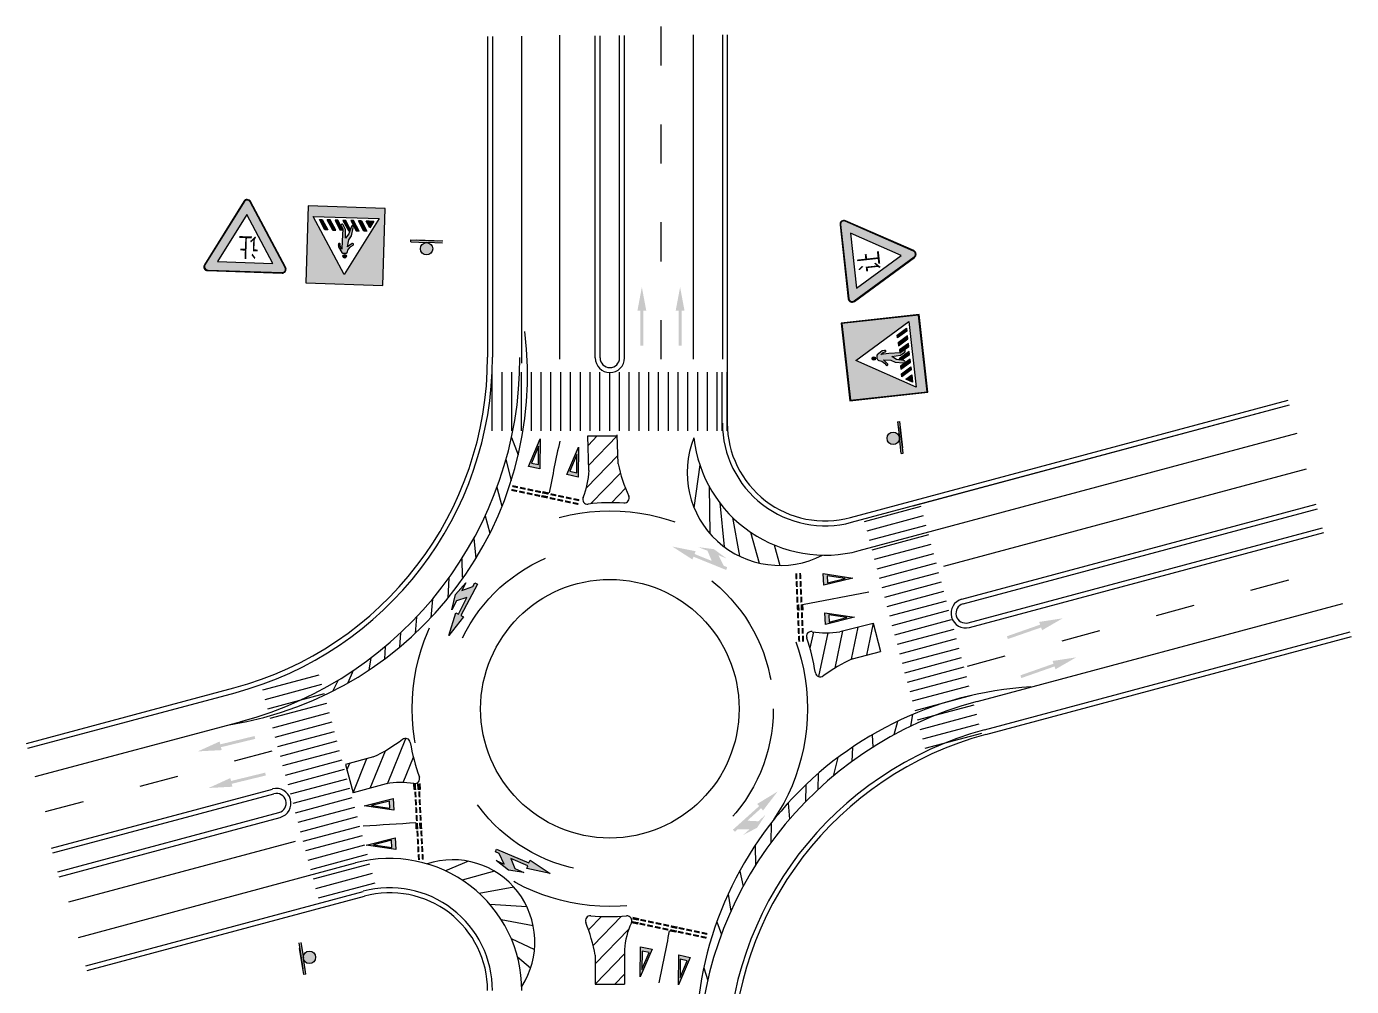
# Model space of a CAD drawing. Header units: millimetres. Extents: x 1182829 to 1183704, y -71582 to -71209.
# Drawn here: x 1183339.6 to 1183475.1, y -71473 to -71374.9 of the extents above; entities that cross this region are included whole.
import ezdxf

# ---------------------------------------------------------------- set-up
doc = ezdxf.new("R2010")
doc.units = ezdxf.units.MM
doc.linetypes.add('ACAD_ISO03W100', pattern=[30, 12, -18])
doc.layers.get('0').update_dxf_attribs({"lineweight": 9})
doc.styles.get("Standard").update_dxf_attribs({"font": ''})
doc.styles.get('Standard').set_extended_font_data('SimSun')

# ---------------------------------------------------------------- blocks, each defined once
blk = doc.blocks.new('bb')
at = {"color": 0}
for points in [[(1200, 0), (600, -3000), (0, 0)], [(600, -2235), (967, -400), (233, -400)]]:
    blk.add_lwpolyline(points, close=True, dxfattribs=at)

msp = doc.modelspace()

# ---------------------------------------------------------------- hatches: boundary and pattern name
h = msp.add_hatch(color=1)
h.paths.add_polyline_path([(1183366.03, -71399.54), (1183362.44, -71392.82, 0.57735), (1183361.85, -71392.81), (1183357.83, -71399.27, 0.57735), (1183358.11, -71399.79), (1183365.72, -71400.04, 0.57735)])
h.paths.add_polyline_path([(1183364.78, -71399.11), (1183359.11, -71398.92), (1183362.11, -71394.1)], flags=16)
for color, points in [(5, [(1183372.07, -71400.25), (1183372.07, -71401.24), (1183376.01, -71401.37), (1183376.27, -71393.49), (1183368.39, -71393.23), (1183368.13, -71401.11), (1183372.07, -71401.24), (1183372.07, -71400.25), (1183368.89, -71394.3), (1183375.64, -71394.52)]), (256, [(1183370.1, -71395.68), (1183370.4, -71395.69), (1183369.83, -71394.64), (1183369.54, -71394.63)]), (256, [(1183370.9, -71395.71), (1183371.2, -71395.72), (1183370.63, -71394.66), (1183370.33, -71394.65)]), (256, [(1183371.62, -71395.68), (1183371.92, -71395.69), (1183371.43, -71394.69), (1183371.13, -71394.68)]), (256, [(1183371.82, -71397.64), (1183371.65, -71397.36), (1183371.64, -71397.12, 1.007517), (1183371.48, -71397.19), (1183371.48, -71397.19, 0.049952), (1183371.49, -71397.21), (1183371.49, -71397.43), (1183371.81, -71398.01, 0.199557), (1183372.28, -71398.05, 0.232001), (1183372.41, -71397.9, -0.218192), (1183372.76, -71397.39), (1183372.98, -71397.23, 1.105249), (1183372.87, -71397.08), (1183372.41, -71397.42), (1183372.54, -71396.69), (1183372.82, -71396.3), (1183373, -71395.46, 1.275422), (1183372.78, -71395.39, -0.000001), (1183372.78, -71395.39, 0.005636), (1183372.78, -71395.39, 0.016848), (1183372.78, -71395.4), (1183372.55, -71396.1), (1183372.19, -71396.54), (1183372.2, -71395.65), (1183371.96, -71395.18, 0.354065), (1183371.82, -71395.1, 0.52192), (1183371.75, -71395.24), (1183371.94, -71395.62), (1183371.85, -71396.81)]), (256, [(1183372.53, -71395.82), (1183372.66, -71395.53), (1183372.23, -71394.72), (1183371.93, -71394.71)]), (256, [(1183373.29, -71395.79), (1183373.59, -71395.8), (1183373.03, -71394.74), (1183372.73, -71394.73)]), (256, [(1183374.09, -71395.82), (1183374.39, -71395.83), (1183373.83, -71394.77), (1183373.53, -71394.76)]), (256, [(1183374.68, -71395.46), (1183375.09, -71394.81), (1183374.33, -71394.79)]), (256, [(1183372.3, -71398.39, 1), (1183371.94, -71398.38, 1)]), (0, [(1183402.65, -71403.93), (1183402.95, -71403.93), (1183402.5, -71401.53), (1183402.05, -71403.93), (1183402.35, -71403.93), (1183402.35, -71407.53), (1183402.65, -71407.53)]), (0, [(1183406.56, -71403.93), (1183406.86, -71403.93), (1183406.41, -71401.53), (1183405.96, -71403.93), (1183406.26, -71403.93), (1183406.26, -71407.53), (1183406.56, -71407.53)]), (5, [(1183424.37, -71409.04), (1183423.39, -71409.17), (1183423.83, -71413.09), (1183431.66, -71412.22), (1183430.79, -71404.39), (1183422.96, -71405.26), (1183423.39, -71409.17), (1183424.37, -71409.04), (1183429.8, -71405.04), (1183430.55, -71411.74)]), (256, [(1183428.6, -71406.43), (1183428.64, -71406.73), (1183429.6, -71406.02), (1183429.57, -71405.72)]), (256, [(1183428.69, -71407.22), (1183428.73, -71407.52), (1183429.69, -71406.81), (1183429.66, -71406.51)]), (256, [(1183426.92, -71408.41), (1183427.17, -71408.2), (1183427.41, -71408.16, 1.007517), (1183427.31, -71408.01), (1183427.31, -71408.01, 0.049952), (1183427.3, -71408.02), (1183427.08, -71408.05), (1183426.55, -71408.45, 0.199557), (1183426.58, -71408.92, 0.232001), (1183426.74, -71409.04, -0.218192), (1183427.3, -71409.3), (1183427.49, -71409.5, 1.105249), (1183427.62, -71409.37), (1183427.22, -71408.96), (1183427.96, -71408.99), (1183428.39, -71409.21), (1183429.24, -71409.27, 1.275422), (1183429.28, -71409.04, -0.000001), (1183429.28, -71409.04, 0.005636), (1183429.28, -71409.04, 0.016848), (1183429.27, -71409.04), (1183428.55, -71408.92), (1183428.06, -71408.62), (1183428.94, -71408.5), (1183429.37, -71408.19, 0.354065), (1183429.43, -71408.05, 0.52192), (1183429.28, -71407.99), (1183428.93, -71408.24), (1183427.74, -71408.32)]), (256, [(1183428.82, -71408.86), (1183429.13, -71408.94), (1183429.87, -71408.4), (1183429.83, -71408.1)]), (256, [(1183428.83, -71407.93), (1183428.86, -71408.23), (1183429.78, -71407.6), (1183429.75, -71407.31)]), (256, [(1183426.24, -71409, 1), (1183426.2, -71408.64, 1)]), (256, [(1183428.96, -71409.6), (1183428.99, -71409.9), (1183429.96, -71409.19), (1183429.92, -71408.89)]), (256, [(1183429.05, -71410.4), (1183429.08, -71410.7), (1183430.04, -71409.99), (1183430.01, -71409.69)]), (256, [(1183429.49, -71410.93), (1183430.18, -71411.24), (1183430.1, -71410.48)]), (0, [(1183389.14, -71422.35), (1183389.73, -71422.47), (1183389.77, -71422.28), (1183389.18, -71422.15)]), (0, [(1183389.23, -71421.96), (1183389.81, -71422.08), (1183389.85, -71421.88), (1183389.27, -71421.76)]), (0, [(1183389.93, -71422.51), (1183390.51, -71422.64), (1183390.55, -71422.44), (1183389.97, -71422.32)]), (0, [(1183390.01, -71422.12), (1183390.6, -71422.25), (1183390.64, -71422.05), (1183390.05, -71421.93)]), (0, [(1183390.71, -71422.68), (1183391.3, -71422.8), (1183391.34, -71422.61), (1183390.75, -71422.48)]), (0, [(1183390.79, -71422.29), (1183391.38, -71422.41), (1183391.42, -71422.22), (1183390.83, -71422.09)]), (0, [(1183391.49, -71422.84), (1183392.08, -71422.97), (1183392.12, -71422.77), (1183391.53, -71422.65)]), (0, [(1183391.57, -71422.45), (1183392.16, -71422.58), (1183392.2, -71422.38), (1183391.62, -71422.26)]), (0, [(1183392.27, -71423.01), (1183392.86, -71423.13), (1183392.9, -71422.94), (1183392.31, -71422.81)]), (0, [(1183392.36, -71422.62), (1183392.94, -71422.74), (1183392.98, -71422.55), (1183392.4, -71422.42)]), (0, [(1183393.06, -71423.18), (1183393.64, -71423.3), (1183393.69, -71423.11), (1183393.1, -71422.98)]), (0, [(1183393.14, -71422.79), (1183393.73, -71422.91), (1183393.77, -71422.71), (1183393.18, -71422.59)]), (0, [(1183393.92, -71422.95), (1183394.51, -71423.08), (1183394.55, -71422.88), (1183393.96, -71422.76)]), (0, [(1183394.71, -71423.12), (1183395.29, -71423.24), (1183395.33, -71423.05), (1183394.75, -71422.92)]), (0, [(1183395.49, -71423.28), (1183396.08, -71423.41), (1183396.12, -71423.21), (1183395.53, -71423.09)]), (0, [(1183393.84, -71423.34), (1183394.43, -71423.47), (1183394.47, -71423.27), (1183393.88, -71423.15)]), (0, [(1183394.62, -71423.51), (1183395.21, -71423.63), (1183395.25, -71423.44), (1183394.66, -71423.31)]), (0, [(1183395.41, -71423.67), (1183395.99, -71423.8), (1183396.03, -71423.6), (1183395.45, -71423.48)]), (0, [(1183409.87, -71428.31), (1183408.28, -71428.1), (1183409.21, -71428.47), (1183409.65, -71429.51), (1183407.89, -71428.8), (1183408, -71428.52), (1183405.61, -71428.04), (1183407.67, -71429.36), (1183407.78, -71429.08), (1183411.12, -71430.43), (1183411.23, -71430.15), (1183410.86, -71430), (1183410.32, -71428.92), (1183411.16, -71429.26)]), (0, [(1183418.19, -71430.78), (1183418.21, -71431.38), (1183418.41, -71431.37), (1183418.39, -71430.77)]), (0, [(1183418.58, -71430.76), (1183418.61, -71431.36), (1183418.81, -71431.35), (1183418.78, -71430.75)]), (0, [(1183383.44, -71432.93), (1183383.08, -71434.49), (1183383.54, -71433.6), (1183384.62, -71433.26), (1183383.74, -71434.94), (1183383.47, -71434.81), (1183382.76, -71437.14), (1183384.27, -71435.22), (1183384, -71435.08), (1183385.68, -71431.9), (1183385.41, -71431.76), (1183385.22, -71432.11), (1183384.1, -71432.54), (1183384.52, -71431.74)]), (0, [(1183418.22, -71431.58), (1183418.25, -71432.17), (1183418.45, -71432.17), (1183418.42, -71431.57)]), (0, [(1183418.25, -71432.37), (1183418.28, -71432.97), (1183418.48, -71432.97), (1183418.45, -71432.37)]), (0, [(1183418.62, -71431.56), (1183418.65, -71432.16), (1183418.84, -71432.15), (1183418.82, -71431.55)]), (0, [(1183418.65, -71432.36), (1183418.68, -71432.96), (1183418.88, -71432.95), (1183418.85, -71432.35)]), (0, [(1183418.29, -71433.17), (1183418.31, -71433.77), (1183418.51, -71433.76), (1183418.49, -71433.17)]), (0, [(1183418.69, -71433.16), (1183418.71, -71433.76), (1183418.91, -71433.75), (1183418.89, -71433.15)]), (0, [(1183418.32, -71433.97), (1183418.35, -71434.57), (1183418.55, -71434.56), (1183418.52, -71433.96)]), (0, [(1183418.36, -71434.77), (1183418.38, -71435.37), (1183418.58, -71435.36), (1183418.56, -71434.76)]), (0, [(1183418.72, -71433.96), (1183418.75, -71434.56), (1183418.95, -71434.55), (1183418.92, -71433.95)]), (0, [(1183418.76, -71434.76), (1183418.78, -71435.36), (1183418.98, -71435.35), (1183418.96, -71434.75)]), (0, [(1183418.39, -71435.57), (1183418.42, -71436.17), (1183418.62, -71436.16), (1183418.59, -71435.56)]), (0, [(1183418.43, -71436.37), (1183418.45, -71436.97), (1183418.65, -71436.96), (1183418.63, -71436.36)]), (0, [(1183418.79, -71435.56), (1183418.82, -71436.16), (1183419.02, -71436.15), (1183418.99, -71435.55)]), (0, [(1183418.83, -71436.35), (1183418.85, -71436.95), (1183419.05, -71436.95), (1183419.03, -71436.35)]), (0, [(1183443.32, -71436.31), (1183443.42, -71436.59), (1183445.53, -71435.37), (1183443.12, -71435.74), (1183443.22, -71436.02), (1183439.82, -71437.21), (1183439.92, -71437.49)]), (0, [(1183418.46, -71437.17), (1183418.49, -71437.77), (1183418.69, -71437.76), (1183418.66, -71437.16)]), (0, [(1183418.86, -71437.15), (1183418.89, -71437.75), (1183419.09, -71437.74), (1183419.06, -71437.15)]), (0, [(1183444.69, -71440.29), (1183444.79, -71440.58), (1183446.91, -71439.36), (1183444.5, -71439.73), (1183444.59, -71440.01), (1183441.2, -71441.2), (1183441.29, -71441.48)]), (0, [(1183359.4, -71448.25), (1183359.33, -71447.96), (1183357.1, -71448.97), (1183359.54, -71448.84), (1183359.47, -71448.54), (1183362.97, -71447.69), (1183362.9, -71447.4)]), (0, [(1183360.5, -71451.99), (1183360.42, -71451.7), (1183358.2, -71452.71), (1183360.64, -71452.58), (1183360.57, -71452.28), (1183364.06, -71451.43), (1183363.99, -71451.14)]), (0, [(1183379.43, -71452.87), (1183379.39, -71452.27), (1183379.19, -71452.28), (1183379.23, -71452.88)]), (0, [(1183379.83, -71452.85), (1183379.79, -71452.25), (1183379.59, -71452.26), (1183379.63, -71452.86)]), (0, [(1183379.47, -71453.67), (1183379.44, -71453.07), (1183379.24, -71453.08), (1183379.27, -71453.68)]), (0, [(1183379.51, -71454.47), (1183379.48, -71453.87), (1183379.28, -71453.88), (1183379.31, -71454.48)]), (0, [(1183379.87, -71453.65), (1183379.84, -71453.05), (1183379.64, -71453.06), (1183379.67, -71453.66)]), (0, [(1183379.91, -71454.45), (1183379.88, -71453.85), (1183379.68, -71453.86), (1183379.71, -71454.46)]), (0, [(1183414.27, -71456.78), (1183415.15, -71455.45), (1183414.41, -71456.11), (1183413.28, -71456.05), (1183414.69, -71454.78), (1183414.89, -71455.01), (1183416.38, -71453.07), (1183414.29, -71454.34), (1183414.49, -71454.56), (1183411.81, -71456.97), (1183412.01, -71457.19), (1183412.31, -71456.92), (1183413.52, -71456.92), (1183412.85, -71457.52)]), (0, [(1183379.55, -71455.27), (1183379.52, -71454.67), (1183379.32, -71454.68), (1183379.35, -71455.28)]), (0, [(1183379.6, -71456.07), (1183379.56, -71455.47), (1183379.36, -71455.48), (1183379.4, -71456.08)]), (0, [(1183379.95, -71455.25), (1183379.92, -71454.65), (1183379.72, -71454.66), (1183379.75, -71455.26)]), (0, [(1183379.99, -71456.05), (1183379.96, -71455.45), (1183379.76, -71455.46), (1183379.8, -71456.06)]), (0, [(1183379.64, -71456.87), (1183379.61, -71456.27), (1183379.41, -71456.28), (1183379.44, -71456.88)]), (0, [(1183380.04, -71456.85), (1183380.01, -71456.25), (1183379.81, -71456.26), (1183379.84, -71456.86)]), (0, [(1183379.68, -71457.67), (1183379.65, -71457.07), (1183379.45, -71457.08), (1183379.48, -71457.68)]), (0, [(1183379.72, -71458.47), (1183379.69, -71457.87), (1183379.49, -71457.88), (1183379.52, -71458.48)]), (0, [(1183380.08, -71457.65), (1183380.05, -71457.05), (1183379.85, -71457.06), (1183379.88, -71457.66)]), (0, [(1183380.12, -71458.44), (1183380.09, -71457.85), (1183379.89, -71457.86), (1183379.92, -71458.46)]), (0, [(1183379.76, -71459.26), (1183379.73, -71458.67), (1183379.53, -71458.68), (1183379.56, -71459.28)]), (0, [(1183379.81, -71460.06), (1183379.78, -71459.46), (1183379.58, -71459.48), (1183379.61, -71460.07)]), (0, [(1183380.16, -71459.24), (1183380.13, -71458.64), (1183379.93, -71458.66), (1183379.96, -71459.25)]), (0, [(1183380.21, -71460.04), (1183380.17, -71459.44), (1183379.97, -71459.45), (1183380.01, -71460.05)]), (0, [(1183388.86, -71461.1), (1183390.44, -71461.34), (1183389.52, -71460.95), (1183389.1, -71459.9), (1183390.84, -71460.65), (1183390.73, -71460.92), (1183393.11, -71461.45), (1183391.08, -71460.1), (1183390.96, -71460.37), (1183387.65, -71458.96), (1183387.53, -71459.23), (1183387.9, -71459.39), (1183388.42, -71460.48), (1183387.59, -71460.13)]), (0, [(1183402.09, -71466.43), (1183401.5, -71466.3), (1183401.46, -71466.5), (1183402.05, -71466.62)]), (0, [(1183402.17, -71466.03), (1183401.58, -71465.91), (1183401.54, -71466.11), (1183402.13, -71466.23)]), (0, [(1183402.95, -71466.2), (1183402.37, -71466.08), (1183402.32, -71466.27), (1183402.91, -71466.4)]), (0, [(1183403.74, -71466.37), (1183403.15, -71466.24), (1183403.11, -71466.44), (1183403.69, -71466.56)]), (0, [(1183404.52, -71466.53), (1183403.93, -71466.41), (1183403.89, -71466.6), (1183404.48, -71466.73)]), (0, [(1183402.87, -71466.59), (1183402.28, -71466.47), (1183402.24, -71466.66), (1183402.83, -71466.79)]), (0, [(1183403.65, -71466.76), (1183403.07, -71466.63), (1183403.02, -71466.83), (1183403.61, -71466.95)]), (0, [(1183404.43, -71466.92), (1183403.85, -71466.8), (1183403.81, -71467), (1183404.39, -71467.12)]), (0, [(1183405.22, -71467.09), (1183404.63, -71466.97), (1183404.59, -71467.16), (1183405.18, -71467.29)]), (0, [(1183405.3, -71466.7), (1183404.71, -71466.57), (1183404.67, -71466.77), (1183405.26, -71466.89)]), (0, [(1183406, -71467.26), (1183405.41, -71467.13), (1183405.37, -71467.33), (1183405.96, -71467.45)]), (0, [(1183406.08, -71466.86), (1183405.5, -71466.74), (1183405.46, -71466.94), (1183406.04, -71467.06)]), (0, [(1183406.78, -71467.42), (1183406.2, -71467.3), (1183406.16, -71467.49), (1183406.74, -71467.62)]), (0, [(1183406.87, -71467.03), (1183406.28, -71466.91), (1183406.24, -71467.1), (1183406.83, -71467.23)]), (0, [(1183407.57, -71467.59), (1183406.98, -71467.46), (1183406.94, -71467.66), (1183407.53, -71467.78)]), (0, [(1183407.65, -71467.2), (1183407.06, -71467.07), (1183407.02, -71467.27), (1183407.61, -71467.39)]), (0, [(1183408.35, -71467.75), (1183407.76, -71467.63), (1183407.72, -71467.82), (1183408.31, -71467.95)]), (0, [(1183408.43, -71467.36), (1183407.85, -71467.24), (1183407.8, -71467.43), (1183408.39, -71467.56)]), (0, [(1183409.13, -71467.92), (1183408.54, -71467.8), (1183408.5, -71467.99), (1183409.09, -71468.12)]), (0, [(1183409.21, -71467.53), (1183408.63, -71467.4), (1183408.59, -71467.6), (1183409.17, -71467.72)])]:
    msp.add_hatch(color=color).paths.add_polyline_path(points)
h = msp.add_hatch(color=1)
h.paths.add_polyline_path([(1183424.2, -71402.95), (1183430.33, -71398.44, 0.57735), (1183430.27, -71397.85), (1183423.29, -71394.8, 0.57735), (1183422.82, -71395.15), (1183423.66, -71402.72, 0.57735)])
h.paths.add_polyline_path([(1183424.45, -71401.65), (1183423.82, -71396.01), (1183429.02, -71398.29)], flags=16)
h = msp.add_hatch(color=256)
h.paths.add_polyline_path([(1183381.12, -71397.63, 1), (1183379.85, -71397.58, 1)])
h.paths.add_polyline_path([(1183378.88, -71396.92), (1183380.51, -71396.97), (1183382.13, -71397.03), (1183382.14, -71396.82), (1183379.46, -71396.73), (1183378.89, -71396.71)])
h = msp.add_hatch(color=256)
h.paths.add_polyline_path([(1183428.27, -71417.61, 1), (1183428.13, -71416.35, 1)])
h.paths.add_polyline_path([(1183428.65, -71415.3), (1183428.83, -71416.91), (1183429.01, -71418.53), (1183429.21, -71418.51), (1183428.91, -71415.84), (1183428.85, -71415.27)])
h = msp.add_hatch(color=0)
h.paths.add_polyline_path([(1183390.9, -71419.86), (1183392.07, -71420.11), (1183392.11, -71417.05)])
h.paths.add_polyline_path([(1183391.21, -71419.51), (1183391.95, -71417.79), (1183391.93, -71419.67)], flags=16)
h = msp.add_hatch(color=0)
h.paths.add_polyline_path([(1183394.82, -71420.69), (1183395.99, -71420.94), (1183396.02, -71417.88)])
h.paths.add_polyline_path([(1183395.13, -71420.34), (1183395.87, -71418.62), (1183395.84, -71420.5)], flags=16)
h = msp.add_hatch(color=0)
h.paths.add_polyline_path([(1183421.03, -71430.81), (1183421.09, -71432), (1183424.06, -71431.28)])
h.paths.add_polyline_path([(1183421.44, -71431.02), (1183423.29, -71431.31), (1183421.48, -71431.75)], flags=16)
h = msp.add_hatch(color=0)
h.paths.add_polyline_path([(1183421.21, -71434.8), (1183421.26, -71436), (1183424.23, -71435.27)])
h.paths.add_polyline_path([(1183421.62, -71435.02), (1183423.47, -71435.31), (1183421.65, -71435.75)], flags=16)
h = msp.add_hatch(color=0)
h.paths.add_polyline_path([(1183377.14, -71454.99), (1183377.07, -71453.79), (1183374.11, -71454.55)])
h.paths.add_polyline_path([(1183376.72, -71454.78), (1183374.87, -71454.51), (1183376.68, -71454.05)], flags=16)
h = msp.add_hatch(color=0)
h.paths.add_polyline_path([(1183377.35, -71458.99), (1183377.28, -71457.79), (1183374.32, -71458.55)])
h.paths.add_polyline_path([(1183376.93, -71458.78), (1183375.08, -71458.51), (1183376.9, -71458.04)], flags=16)
h = msp.add_hatch(color=256)
h.paths.add_polyline_path([(1183368.41, -71469.39, 1), (1183368.61, -71470.64, 1)])
h.paths.add_polyline_path([(1183368.15, -71471.72), (1183367.89, -71470.11), (1183367.62, -71468.51), (1183367.42, -71468.54), (1183367.85, -71471.19), (1183367.94, -71471.75)])
h = msp.add_hatch(color=0)
h.paths.add_polyline_path([(1183403.54, -71469.19), (1183402.37, -71468.94), (1183402.33, -71472)])
h.paths.add_polyline_path([(1183403.23, -71469.53), (1183402.49, -71471.25), (1183402.51, -71469.38)], flags=16)
h = msp.add_hatch(color=0)
h.paths.add_polyline_path([(1183407.46, -71470.02), (1183406.28, -71469.77), (1183406.25, -71472.83)])
h.paths.add_polyline_path([(1183407.15, -71470.36), (1183406.41, -71472.08), (1183406.43, -71470.21)], flags=16)

# ---------------------------------------------------------------- linework, layer by layer
at = {"color": 0}
for p, q in [((1183404.48, -71378.9), (1183404.48, -71374.9)), ((1183387.23, -71375.92), (1183387.23, -71408.68)), ((1183390.23, -71409.29), (1183390.23, -71375.9)), ((1183394.07, -71375.78), (1183394.07, -71408.9)), ((1183397.73, -71408.76), (1183397.73, -71375.85)), ((1183400.73, -71408.76), (1183400.73, -71375.83)), ((1183407.73, -71375.76), (1183407.73, -71408.9)), ((1183410.73, -71375.76), (1183410.73, -71408.9)), ((1183404.48, -71388.9), (1183404.48, -71384.9)), ((1183404.48, -71398.9), (1183404.48, -71394.9)), ((1183404.48, -71408.9), (1183404.48, -71404.9)), ((1183387.21, -71416.23), (1183387.21, -71410.23)), ((1183388.21, -71416.23), (1183388.21, -71410.23)), ((1183389.21, -71416.23), (1183389.21, -71410.23)), ((1183390.21, -71416.23), (1183390.21, -71410.23)), ((1183391.21, -71416.23), (1183391.21, -71410.23)), ((1183392.21, -71416.23), (1183392.21, -71410.23)), ((1183393.21, -71416.23), (1183393.21, -71410.23)), ((1183394.21, -71416.23), (1183394.21, -71410.23)), ((1183395.21, -71416.23), (1183395.21, -71410.23)), ((1183396.21, -71416.23), (1183396.21, -71410.23)), ((1183397.21, -71416.23), (1183397.21, -71410.23)), ((1183398.21, -71416.23), (1183398.21, -71410.23)), ((1183399.21, -71416.23), (1183399.21, -71410.23)), ((1183400.21, -71416.23), (1183400.21, -71410.23)), ((1183401.21, -71416.23), (1183401.21, -71410.23)), ((1183402.21, -71416.23), (1183402.21, -71410.23)), ((1183403.21, -71416.23), (1183403.21, -71410.23)), ((1183404.21, -71416.23), (1183404.21, -71410.23)), ((1183405.21, -71416.23), (1183405.21, -71410.23)), ((1183406.21, -71416.23), (1183406.21, -71410.23)), ((1183407.21, -71416.23), (1183407.21, -71410.23)), ((1183408.21, -71416.23), (1183408.21, -71410.23)), ((1183409.21, -71416.23), (1183409.21, -71410.23)), ((1183410.21, -71416.23), (1183410.21, -71410.23)), ((1183410.71, -71416.23), (1183410.71, -71410.23)), ((1183411.21, -71416.23), (1183411.21, -71410.23)), ((1183423.95, -71425.56), (1183468.71, -71413.57)), ((1183430.24, -71423.88), (1183468.71, -71413.57)), ((1183389.17, -71416.89), (1183389.85, -71418.68)), ((1183397.09, -71420.26), (1183396.96, -71416.74)), ((1183396.96, -71416.74), (1183399.96, -71416.74)), ((1183397.94, -71416.74), (1183397, -71417.71)), ((1183399.96, -71416.74), (1183397.07, -71419.71)), ((1183400.07, -71419.58), (1183399.96, -71416.63)), ((1183424.73, -71428.46), (1183469.49, -71416.47)), ((1183400.04, -71418.74), (1183396.83, -71422.04)), ((1183388.6, -71419.16), (1183389.13, -71421.3)), ((1183408.43, -71419.7), (1183407.83, -71424.08)), ((1183433.37, -71430.03), (1183470.46, -71420.09)), ((1183400.31, -71420.55), (1183397.26, -71423.68)), ((1183387.69, -71421.97), (1183388.2, -71423.91)), ((1183392.27, -71423.01), (1183392.31, -71422.81)), ((1183392.31, -71422.81), (1183392.9, -71422.94)), ((1183392.36, -71422.62), (1183392.4, -71422.42)), ((1183392.4, -71422.42), (1183392.98, -71422.55)), ((1183392.4, -71422.42), (1183392.98, -71422.55)), ((1183400.82, -71422.09), (1183399.4, -71423.56)), ((1183409.39, -71421.91), (1183409.44, -71426.69)), ((1183410.47, -71423.57), (1183410.92, -71428.07)), ((1183425.26, -71425.47), (1183431.05, -71423.92)), ((1183435.22, -71433.41), (1183471.43, -71423.71)), ((1183386.48, -71424.91), (1183386.95, -71426.68)), ((1183411.78, -71425.06), (1183412.49, -71429.03)), ((1183425.52, -71426.44), (1183431.31, -71424.88)), ((1183413.62, -71426.57), (1183414.51, -71429.74)), ((1183425.77, -71427.4), (1183431.57, -71425.85)), ((1183426.03, -71428.37), (1183431.83, -71426.82)), ((1183436, -71436.31), (1183472.21, -71426.61)), ((1183385.33, -71427.18), (1183385.52, -71429.27)), ((1183416.04, -71427.88), (1183416.62, -71429.98)), ((1183426.29, -71429.34), (1183432.09, -71427.78)), ((1183384.08, -71429.3), (1183384.14, -71431.16)), ((1183426.55, -71430.3), (1183432.35, -71428.75)), ((1183426.81, -71431.27), (1183432.61, -71429.71)), ((1183427.07, -71432.23), (1183432.86, -71430.68)), ((1183382.77, -71431.24), (1183382.66, -71433.32)), ((1183427.33, -71433.2), (1183433.12, -71431.65)), ((1183464.77, -71432.48), (1183468.64, -71431.45)), ((1183381.1, -71433.4), (1183380.94, -71435.29)), ((1183418.92, -71433.95), (1183425.7, -71432.65)), ((1183427.59, -71434.17), (1183433.38, -71432.61)), ((1183427.84, -71435.13), (1183433.64, -71433.58)), ((1183436.77, -71443.87), (1183474.15, -71433.85)), ((1183379.45, -71435.25), (1183379.34, -71436.89)), ((1183418.52, -71433.96), (1183418.55, -71434.56)), ((1183418.92, -71433.95), (1183418.95, -71434.55)), ((1183418.92, -71433.95), (1183418.95, -71434.55)), ((1183428.1, -71436.1), (1183433.9, -71434.54)), ((1183455.11, -71435.07), (1183458.98, -71434.04)), ((1183422.74, -71436.73), (1183426.15, -71435.86)), ((1183424.59, -71436.26), (1183423.89, -71439.56)), ((1183426.15, -71435.86), (1183425.47, -71439.13)), ((1183426.15, -71435.86), (1183426.9, -71438.76)), ((1183428.36, -71437.06), (1183434.16, -71435.51)), ((1183428.62, -71438.03), (1183434.42, -71436.48)), ((1183445.46, -71437.66), (1183449.32, -71436.62)), ((1183377.84, -71436.85), (1183377.72, -71438.31)), ((1183420.04, -71436.75), (1183419.69, -71438.43)), ((1183421.5, -71436.86), (1183420.56, -71441.33)), ((1183423.02, -71436.66), (1183422.23, -71440.46)), ((1183428.88, -71438.99), (1183434.68, -71437.44)), ((1183437.54, -71446.77), (1183474.92, -71436.75)), ((1183376.24, -71438.27), (1183376.18, -71439.52)), ((1183424.04, -71439.5), (1183426.9, -71438.76)), ((1183429.14, -71439.96), (1183434.93, -71438.41)), ((1183435.8, -71440.25), (1183439.66, -71439.21)), ((1183373, -71440.7), (1183372.43, -71441.97)), ((1183374.78, -71439.43), (1183374.59, -71440.64)), ((1183429.4, -71440.93), (1183435.19, -71439.37)), ((1183429.66, -71441.89), (1183435.45, -71440.34)), ((1183369.49, -71441.17), (1183363.7, -71442.72)), ((1183371.44, -71441.69), (1183370.92, -71442.79)), ((1183429.92, -71442.86), (1183435.71, -71441.31)), ((1183339.72, -71448.65), (1183360.92, -71442.97)), ((1183369.75, -71442.14), (1183363.96, -71443.69)), ((1183370.01, -71443.1), (1183364.22, -71444.66)), ((1183430.17, -71443.82), (1183435.97, -71442.27)), ((1183430.43, -71444.79), (1183436.23, -71443.24)), ((1183370.27, -71444.07), (1183364.48, -71445.62)), ((1183430.69, -71445.76), (1183436.49, -71444.2)), ((1183340.49, -71451.55), (1183361.7, -71445.87)), ((1183370.53, -71445.03), (1183364.73, -71446.59)), ((1183370.79, -71446), (1183364.99, -71447.55)), ((1183428.65, -71445.9), (1183428.27, -71447.27)), ((1183430.16, -71445.21), (1183429.98, -71446.39)), ((1183430.95, -71446.72), (1183436.75, -71445.17)), ((1183371.05, -71446.97), (1183365.25, -71448.52)), ((1183426.05, -71447.28), (1183426.11, -71448.55)), ((1183431.21, -71447.69), (1183437, -71446.14)), ((1183431.47, -71448.65), (1183437.26, -71447.1)), ((1183371.31, -71447.93), (1183365.51, -71449.48)), ((1183376.48, -71452.27), (1183378.36, -71447.64)), ((1183424.03, -71448.55), (1183423.97, -71450.01)), ((1183364.68, -71448.95), (1183360.82, -71449.98)), ((1183371.57, -71448.9), (1183365.77, -71450.45)), ((1183371.82, -71449.86), (1183366.03, -71451.42)), ((1183375.05, -71449.54), (1183372.2, -71450.3)), ((1183372.35, -71450.88), (1183372.63, -71450.18)), ((1183372.97, -71453.2), (1183374.38, -71449.71)), ((1183374.73, -71452.73), (1183376.28, -71448.9)), ((1183378.09, -71452.14), (1183379.14, -71449.57)), ((1183422.55, -71449.6), (1183422.06, -71451.5)), ((1183355.03, -71451.54), (1183351.16, -71452.57)), ((1183372.08, -71450.83), (1183366.29, -71452.38)), ((1183372.2, -71450.3), (1183372.97, -71453.2)), ((1183420.52, -71451.24), (1183420.49, -71452.88)), ((1183342.15, -71458.87), (1183364.74, -71452.82)), ((1183372.34, -71451.8), (1183366.55, -71453.35)), ((1183372.6, -71452.76), (1183366.8, -71454.31)), ((1183376.37, -71452.29), (1183372.97, -71453.2)), ((1183379.23, -71452.88), (1183379.19, -71452.28)), ((1183379.23, -71452.88), (1183379.19, -71452.28)), ((1183379.43, -71452.87), (1183379.23, -71452.88)), ((1183379.63, -71452.86), (1183379.59, -71452.26)), ((1183379.83, -71452.85), (1183379.63, -71452.86)), ((1183379.79, -71452.25), (1183379.83, -71452.85)), ((1183419.25, -71452.4), (1183419.23, -71454.12)), ((1183345.37, -71454.13), (1183341.5, -71455.16)), ((1183372.86, -71453.73), (1183367.06, -71455.28)), ((1183417.45, -71454.25), (1183417.59, -71455.89)), ((1183373.12, -71454.69), (1183367.32, -71456.25)), ((1183342.92, -71461.77), (1183365.52, -71455.71)), ((1183373.38, -71455.66), (1183367.58, -71457.21)), ((1183373.64, -71456.63), (1183367.84, -71458.18)), ((1183379.44, -71456.88), (1183379.41, -71456.28)), ((1183379.44, -71456.88), (1183379.41, -71456.28)), ((1183379.64, -71456.87), (1183379.44, -71456.88)), ((1183379.84, -71456.86), (1183379.81, -71456.26)), ((1183380.04, -71456.85), (1183379.84, -71456.86)), ((1183415.71, -71456.32), (1183415.68, -71458.29)), ((1183343.92, -71464.35), (1183367.08, -71458.14)), ((1183373.89, -71457.59), (1183368.1, -71459.14)), ((1183374.15, -71458.56), (1183368.36, -71460.11)), ((1183374.41, -71459.52), (1183368.62, -71461.08)), ((1183374.41, -71459.52), (1183368.62, -71461.08)), ((1183374.41, -71459.52), (1183368.62, -71461.08)), ((1183414.08, -71458.58), (1183414.12, -71460.6)), ((1183344.89, -71467.97), (1183373.24, -71460.37)), ((1183374.67, -71460.49), (1183368.88, -71462.04)), ((1183384.79, -71460.2), (1183382.44, -71461.18)), ((1183374.93, -71461.45), (1183369.13, -71463.01)), ((1183387.44, -71461.22), (1183384.13, -71462.12)), ((1183412.5, -71461.21), (1183412.85, -71462.78)), ((1183345.67, -71470.87), (1183374.01, -71463.27)), ((1183375.19, -71462.42), (1183369.39, -71463.97)), ((1183389.4, -71462.83), (1183385.87, -71463.48)), ((1183411.31, -71463.57), (1183411.61, -71465.29)), ((1183390.74, -71464.84), (1183386.97, -71464.62)), ((1183388.11, -71466.15), (1183391.38, -71466.77)), ((1183397.05, -71467.2), (1183398.38, -71465.84)), ((1183397.52, -71468.8), (1183400.42, -71465.82)), ((1183402.13, -71466.23), (1183401.54, -71466.11)), ((1183401.58, -71465.91), (1183402.17, -71466.03)), ((1183402.09, -71466.43), (1183402.05, -71466.62)), ((1183402.17, -71466.03), (1183402.13, -71466.23)), ((1183410.17, -71466.38), (1183410.64, -71467.67)), ((1183397.73, -71470.66), (1183401.17, -71467.13)), ((1183402.05, -71466.62), (1183401.46, -71466.5)), ((1183402.05, -71466.62), (1183401.46, -71466.5)), ((1183405.96, -71467.45), (1183405.37, -71467.33)), ((1183405.96, -71467.45), (1183405.37, -71467.33)), ((1183406.04, -71467.06), (1183405.46, -71466.94)), ((1183406, -71467.26), (1183405.96, -71467.45)), ((1183406.08, -71466.86), (1183406.04, -71467.06)), ((1183389.13, -71468.08), (1183391.52, -71469.21)), ((1183389.78, -71469.95), (1183391.12, -71471.09)), ((1183397.73, -71472.75), (1183400.73, -71469.66)), ((1183397.73, -71469.79), (1183397.73, -71472.75)), ((1183400.73, -71469.22), (1183400.73, -71472.75)), ((1183399.75, -71472.75), (1183400.73, -71471.74)), ((1183408.84, -71471.08), (1183409.23, -71472.37)), ((1183397.73, -71472.75), (1183400.73, -71472.75))]:
    msp.add_line(p, q, dxfattribs=at)
at = {"color": 3}
for p, q in [((1183386.73, -71375.93), (1183386.73, -71408.68)), ((1183398.23, -71408.76), (1183398.23, -71375.85)), ((1183400.23, -71408.76), (1183400.23, -71375.83)), ((1183411.23, -71375.75), (1183411.23, -71415.42)), ((1183423.82, -71425.08), (1183468.58, -71413.09)), ((1183435.35, -71433.9), (1183471.56, -71424.19)), ((1183435.87, -71435.83), (1183472.08, -71426.13)), ((1183437.67, -71447.25), (1183475.05, -71437.23)), ((1183339.59, -71448.17), (1183360.79, -71442.49)), ((1183342.28, -71459.35), (1183364.87, -71453.3)), ((1183342.79, -71461.28), (1183365.39, -71455.23)), ((1183345.8, -71471.35), (1183374.14, -71463.76))]:
    msp.add_line(p, q, dxfattribs=at)
at = {"color": 5}
for p, q in [((1183372.07, -71400.25), (1183368.89, -71394.3)), ((1183372.07, -71400.25), (1183368.89, -71394.3)), ((1183368.89, -71394.3), (1183375.64, -71394.52)), ((1183368.89, -71394.3), (1183375.64, -71394.52)), ((1183375.64, -71394.52), (1183372.07, -71400.25)), ((1183375.64, -71394.52), (1183372.07, -71400.25)), ((1183424.37, -71409.04), (1183429.8, -71405.04)), ((1183424.37, -71409.04), (1183429.8, -71405.04)), ((1183429.8, -71405.04), (1183430.55, -71411.74)), ((1183429.8, -71405.04), (1183430.55, -71411.74)), ((1183431.73, -71412.27), (1183430.84, -71404.32)), ((1183430.55, -71411.74), (1183424.37, -71409.04)), ((1183430.55, -71411.74), (1183424.37, -71409.04))]:
    msp.add_line(p, q, dxfattribs=at)
for p, q in [((1183370.9, -71395.71), (1183370.33, -71394.65)), ((1183370.63, -71394.66), (1183370.33, -71394.65)), ((1183371.43, -71394.69), (1183371.13, -71394.68)), ((1183372.23, -71394.72), (1183371.93, -71394.71)), ((1183373.03, -71394.74), (1183372.73, -71394.73)), ((1183373.83, -71394.77), (1183373.53, -71394.76)), ((1183374.63, -71394.8), (1183374.33, -71394.79)), ((1183378.88, -71396.92), (1183378.89, -71396.71)), ((1183378.88, -71396.92), (1183380.51, -71396.97)), ((1183378.89, -71396.71), (1183381.57, -71396.8)), ((1183382.14, -71396.82), (1183379.46, -71396.73)), ((1183382.14, -71396.82), (1183379.46, -71396.73)), ((1183382.13, -71397.03), (1183380.51, -71396.97)), ((1183372.41, -71397.89), (1183372.42, -71397.89)), ((1183428.69, -71407.22), (1183429.66, -71406.51)), ((1183429.69, -71406.81), (1183429.66, -71406.51)), ((1183429.78, -71407.6), (1183429.75, -71407.31)), ((1183429.87, -71408.4), (1183429.83, -71408.1)), ((1183431.31, -71408.54), (1183431.26, -71408.05)), ((1183426.75, -71409.04), (1183426.75, -71409.04)), ((1183429.96, -71409.19), (1183429.92, -71408.89)), ((1183430.04, -71409.99), (1183430.01, -71409.69)), ((1183430.13, -71410.78), (1183430.1, -71410.48)), ((1183428.65, -71415.3), (1183428.85, -71415.27)), ((1183428.65, -71415.3), (1183428.83, -71416.91)), ((1183428.85, -71415.27), (1183429.15, -71417.94)), ((1183429.21, -71418.51), (1183428.91, -71415.84)), ((1183429.21, -71418.51), (1183428.91, -71415.84)), ((1183429.01, -71418.53), (1183428.83, -71416.91)), ((1183429.01, -71418.53), (1183429.21, -71418.51)), ((1183367.42, -71468.54), (1183367.85, -71471.19)), ((1183367.42, -71468.54), (1183367.85, -71471.19)), ((1183367.94, -71471.75), (1183367.51, -71469.11)), ((1183367.62, -71468.51), (1183367.89, -71470.11)), ((1183368.15, -71471.72), (1183367.89, -71470.11)), ((1183368.15, -71471.72), (1183367.94, -71471.75))]:
    msp.add_line(p, q)
at = {"color": 1}
for points in [[(1183358.1, -71399.85), (1183365.71, -71400.1, 0.57735), (1183366.08, -71399.51), (1183362.5, -71392.8, 0.57735), (1183361.8, -71392.77), (1183357.78, -71399.24, 0.57735)], [(1183358.11, -71399.79), (1183365.72, -71400.04, 0.57735), (1183366.03, -71399.54), (1183362.44, -71392.82, 0.57735), (1183361.85, -71392.81), (1183357.83, -71399.27, 0.57735)], [(1183422.76, -71395.16), (1183423.6, -71402.72, 0.57735), (1183424.24, -71403), (1183430.37, -71398.49, 0.57735), (1183430.29, -71397.8), (1183423.32, -71394.75, 0.57735)], [(1183422.82, -71395.15), (1183423.66, -71402.72, 0.57735), (1183424.2, -71402.95), (1183430.33, -71398.44, 0.57735), (1183430.27, -71397.85), (1183423.29, -71394.8, 0.57735)]]:
    msp.add_lwpolyline(points, format="xyb", close=True, dxfattribs=at)
at = {"color": 5}
for points in [[(1183376.27, -71393.49), (1183368.39, -71393.23), (1183368.13, -71401.11), (1183376.01, -71401.37)], [(1183431.73, -71412.27), (1183430.84, -71404.32), (1183422.89, -71405.2), (1183423.77, -71413.16)], [(1183431.66, -71412.22), (1183430.79, -71404.39), (1183422.96, -71405.26), (1183423.83, -71413.09)]]:
    msp.add_lwpolyline(points, close=True, dxfattribs=at)
at = {"color": 1}
for points in [[(1183359.11, -71398.92), (1183364.78, -71399.11), (1183362.11, -71394.1)], [(1183423.82, -71396.01), (1183424.45, -71401.65), (1183429.02, -71398.29)]]:
    msp.add_lwpolyline(points, close=True, dxfattribs=at)
for points in [[(1183369.54, -71394.63), (1183369.83, -71394.64), (1183370.4, -71395.69), (1183370.1, -71395.68)], [(1183370.9, -71395.71), (1183371.2, -71395.72), (1183370.63, -71394.66), (1183370.33, -71394.65)], [(1183371.13, -71394.68), (1183371.62, -71395.68), (1183371.92, -71395.69), (1183371.43, -71394.69)], [(1183372.53, -71395.82), (1183372.66, -71395.53), (1183372.23, -71394.72), (1183371.93, -71394.71)], [(1183372.73, -71394.73), (1183373.29, -71395.79), (1183373.59, -71395.8), (1183373.03, -71394.74)], [(1183373.53, -71394.76), (1183373.83, -71394.77), (1183374.39, -71395.83), (1183374.09, -71395.82)], [(1183375.09, -71394.81), (1183374.68, -71395.46), (1183374.33, -71394.79)], [(1183429.57, -71405.72), (1183429.6, -71406.02), (1183428.64, -71406.73), (1183428.6, -71406.43)], [(1183428.69, -71407.22), (1183428.73, -71407.52), (1183429.69, -71406.81), (1183429.66, -71406.51)], [(1183428.82, -71408.86), (1183429.13, -71408.94), (1183429.87, -71408.4), (1183429.83, -71408.1)], [(1183429.75, -71407.31), (1183428.83, -71407.93), (1183428.86, -71408.23), (1183429.78, -71407.6)], [(1183429.92, -71408.89), (1183428.96, -71409.6), (1183428.99, -71409.9), (1183429.96, -71409.19)], [(1183430.01, -71409.69), (1183430.04, -71409.99), (1183429.08, -71410.7), (1183429.05, -71410.4)], [(1183430.18, -71411.24), (1183429.49, -71410.93), (1183430.1, -71410.48)], [(1183383.47, -71434.81), (1183383.74, -71434.94), (1183384.62, -71433.26), (1183383.54, -71433.6), (1183383.08, -71434.49), (1183383.44, -71432.93), (1183384.52, -71431.74), (1183384.1, -71432.54), (1183385.22, -71432.11), (1183385.41, -71431.76), (1183385.68, -71431.9), (1183384, -71435.08), (1183384.27, -71435.22), (1183382.76, -71437.14)], [(1183390.73, -71460.92), (1183390.84, -71460.65), (1183389.1, -71459.9), (1183389.52, -71460.95), (1183390.44, -71461.34), (1183388.86, -71461.1), (1183387.59, -71460.13), (1183388.42, -71460.48), (1183387.9, -71459.39), (1183387.53, -71459.23), (1183387.65, -71458.96), (1183390.96, -71460.37), (1183391.08, -71460.1), (1183393.11, -71461.45)]]:
    msp.add_lwpolyline(points, close=True)
for points in [[(1183371.82, -71395.1, 0.521929), (1183371.75, -71395.24), (1183371.94, -71395.62), (1183371.85, -71396.81), (1183371.82, -71397.64), (1183371.65, -71397.36), (1183371.64, -71397.12, 1.113512), (1183371.49, -71397.21), (1183371.49, -71397.43), (1183371.81, -71398.01, 0.199557), (1183372.28, -71398.05, 0.232001), (1183372.41, -71397.9, -0.218192), (1183372.76, -71397.39), (1183372.98, -71397.23, 1.105249), (1183372.87, -71397.08), (1183372.41, -71397.42), (1183372.54, -71396.69), (1183372.82, -71396.3), (1183373, -71395.46, 1.336232), (1183372.78, -71395.4), (1183372.55, -71396.1), (1183372.19, -71396.54), (1183372.2, -71395.65), (1183371.96, -71395.18)], [(1183429.43, -71408.05, 0.521929), (1183429.28, -71407.99), (1183428.93, -71408.24), (1183427.74, -71408.32), (1183426.92, -71408.41), (1183427.17, -71408.2), (1183427.41, -71408.16, 1.113512), (1183427.3, -71408.02), (1183427.08, -71408.05), (1183426.55, -71408.45, 0.199557), (1183426.58, -71408.92, 0.232001), (1183426.74, -71409.04, -0.218192), (1183427.3, -71409.3), (1183427.49, -71409.5, 1.105249), (1183427.62, -71409.37), (1183427.22, -71408.96), (1183427.96, -71408.99), (1183428.39, -71409.21), (1183429.24, -71409.27, 1.336232), (1183429.27, -71409.04), (1183428.55, -71408.92), (1183428.06, -71408.62), (1183428.94, -71408.5), (1183429.37, -71408.19)]]:
    msp.add_lwpolyline(points, format="xyb")
for centre, radius in [((1183380.49, -71397.61), 0.634), ((1183372.12, -71398.38), 0.18), ((1183426.22, -71408.82), 0.18), ((1183428.2, -71416.98), 0.634), ((1183368.51, -71470.01), 0.634)]:
    msp.add_circle(centre, radius)
at = {"color": 0, "linetype": 'ACAD_ISO03W100'}
for radius in [20.21, 16.71]:
    msp.add_circle((1183399.23, -71444.61), radius, dxfattribs=at)
at = {"color": 0}
msp.add_circle((1183399.23, -71444.61), 13.21, dxfattribs=at)
for centre, radius, start, end in [((1183371.84, -71395.22), 0.126, 19.3253, 97.313), ((1183372.68, -71395.39), 0.1, 342.2249, 356.8028), ((1183371.39, -71397.24), 0.1, 0.8382, 25.4452), ((1183427.25, -71407.92), 0.1, 279.0974, 303.7044), ((1183429.31, -71408.08), 0.126, 297.5844, 15.5722), ((1183429.27, -71408.94), 0.1, 260.484, 275.062)]:
    msp.add_arc(centre, radius, start, end)
for centre, radius, start, end in [((1183354.52, -71410.42), 36.29, 279.2011, 6.8823), ((1183351.73, -71408.68), 35.5, 285, 0), ((1183351.54, -71408.73), 38.5, 285, 0), ((1183399.23, -71408.76), 1.5, 180, 0), ((1183421.23, -71415.42), 10.5, 180, 285), ((1183612.34, -71464.41), 223.27, 167.8103, 169.1948), ((1183416.62, -71420.48), 9.49, 158.0303, 297.2856), ((1183421.23, -71415.42), 13.5, 186.4084, 285), ((1183389.43, -71420.04), 7.67, 337.1387, 358.3197), ((1183415.93, -71416.19), 16.22, 192.0609, 204.3794), ((1183396.95, -71423.21), 0.5, 157.1387, 276.7105), ((1183400.7, -71423.09), 0.5, 266.8159, 24.3794), ((1183399.49, -71444.8), 21.24, 86.8159, 96.7105), ((1183435.61, -71434.86), 1.5, 105, 285), ((1183419.83, -71437.22), 0.5, 79.3939, 198.9656), ((1183399.27, -71444.29), 21.24, 9.071, 18.9656), ((1183421.33, -71429.2), 7.67, 259.3939, 280.5748), ((1183430.72, -71454.28), 16.22, 114.316, 126.6346), ((1183420.74, -71440.86), 0.5, 189.071, 306.6346), ((1183444.33, -71478.62), 36.29, 93.2414, 185.7989), ((1183446.73, -71481.06), 38.5, 105, 180), ((1183446.73, -71481.06), 35.5, 105, 180), ((1183368.2, -71434.83), 16.22, 294.9573, 307.2759), ((1183378.33, -71448.14), 0.5, 9.7123, 127.2759), ((1183399.76, -71444.47), 21.24, 189.7123, 199.6069), ((1183365.13, -71454.26), 1.5, 285, 105), ((1183377.86, -71459.81), 7.67, 80.0352, 101.2161), ((1183379.28, -71451.76), 0.5, 260.0352, 19.6069), ((1183363.07, -71233.56), 223.27, 272.8103, 274.1948), ((1183376.73, -71473.41), 13.5, 0, 105), ((1183383.16, -71468.44), 8.4, 327.1846, 108.1856), ((1183376.73, -71473.41), 10.5, 0, 105), ((1183397.23, -71466.26), 0.5, 84.7123, 202.2759), ((1183381.75, -71472.6), 16.22, 9.9573, 22.2759), ((1183399.23, -71444.61), 21.24, 264.7123, 274.6069), ((1183400.98, -71466.28), 0.5, 335.0352, 94.6069), ((1183408.38, -71469.73), 7.67, 155.0352, 176.2161), ((1183186.02, -71425.46), 223.27, 347.8103, 349.1948)]:
    msp.add_arc(centre, radius, start, end, dxfattribs=at)
at = {"color": 3}
for centre, radius, start, end in [((1183351.73, -71408.68), 35, 285, 0), ((1183399.23, -71408.76), 1, 180, 0), ((1183421.23, -71415.42), 10, 180, 285), ((1183435.61, -71434.86), 1, 105, 285), ((1183446.73, -71481.06), 35, 105, 180), ((1183365.13, -71454.26), 1, 285, 105), ((1183376.73, -71473.41), 10, 0, 105)]:
    msp.add_arc(centre, radius, start, end, dxfattribs=at)

# ---------------------------------------------------------------- block references
at = {"color": 0, "yscale": 0.0009999999892897904, "zscale": 0.001}
for p, xscale, rotation in [((1183392.07, -71420.11), 0.0009999998902697812, 168.0309340513454), ((1183395.99, -71420.94), 0.0009999998902697812, 168.0309340513454), ((1183421.09, -71432), 0.0009999999308644221, 92.47023895035352), ((1183421.26, -71436), 0.0009999999308644221, 92.47023895035352), ((1183377.07, -71453.79), 0.0009999999387767433, 273.0309360135342), ((1183377.28, -71457.79), 0.0009999999387767433, 273.0309360135342), ((1183402.37, -71468.94), 0.0009999998902697812, 348.0309340513454), ((1183406.28, -71469.77), 0.0009999998902697812, 348.0309340513454)]:
    msp.add_blockref('bb', p, dxfattribs=dict(at, xscale=xscale, rotation=rotation))

# ---------------------------------------------------------------- texts
at = {"width": 0.8}
for rotation, p in [(178.0953, (1183363.35, -71396.51)), (96.3545, (1183426.82, -71399.87))]:
    msp.add_text('让', height=1.92, rotation=rotation, dxfattribs=at).set_placement(p)

doc.saveas('drawing.dxf')
